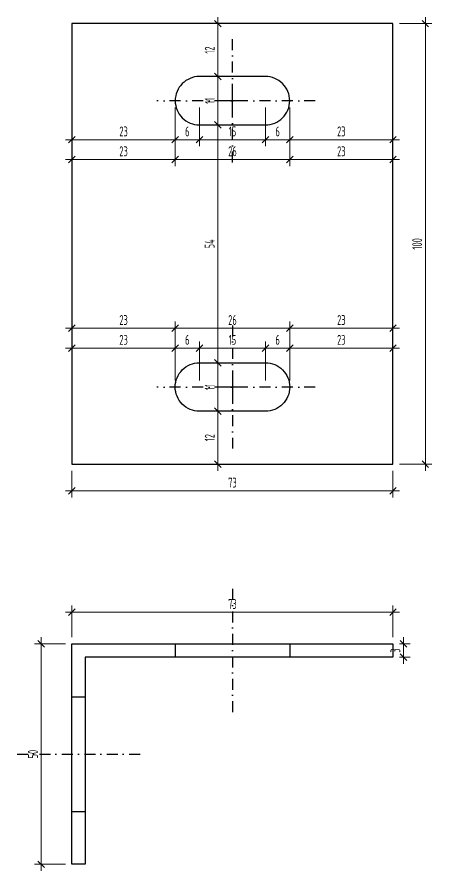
# Model space of a CAD drawing. Header units: millimetres. Extents: x -74804 to -74014, y 42042 to 42869.
# Drawn here: x -74107.9 to -74013.5, y 42255 to 42448.9 of the extents above; entities that cross this region are included whole.
import ezdxf

# ---------------------------------------------------------------- set-up
doc = ezdxf.new("R2010")
doc.units = ezdxf.units.MM
doc.linetypes.add('DASHDOT', pattern=[1, 0.5, -0.25, 0, -0.25])
for name, color, linetype in [('ART_AKS', 1, 'DASHDOT'), ('ART_ANKRAJ', 83, 'Continuous'), ('ART_ÖLÇÜ', 151, 'Continuous'), ('Vida-Aksesuar', 8, 'Continuous')]:
    doc.layers.add(name, color=color, linetype=linetype)
doc.styles.add('YZ', font='archs.shx', dxfattribs={"width": 0.7})
doc.dimstyles.new('1-1', dxfattribs={"dimscale": 0.75, "dimtxt": 3, "dimasz": 2, "dimexe": 2, "dimexo": 2, "dimgap": 1, "dimtad": 1, "dimdec": 0, "dimlfac": -1, "dimzin": 0, "dimdsep": 46, "dimtxsty": 'YZ', "dimblk": 'OBLIQUE', "dimcen": 1, "dimdle": 2, "dimclrt": 256, "dimadec": 0, "dimazin": 0, "dimtfac": 1, "dimtdec": 0, "dimtofl": 0, "dimtmove": 1, "dimatfit": 3, "dimfxl": 1, "dimtolj": 1, "dimtzin": 0, "dimlwd": 5, "dimlwe": 5, "dimarcsym": 0})

# ---------------------------------------------------------------- blocks, each defined once
blk = doc.blocks.new('_OBLIQUE')
at = {"color": 0, "linetype": 'ByBlock'}
blk.add_line((-0.5, -0.5), (0.5, 0.5), dxfattribs=at)
blk = doc.blocks.new('*D47')
at = {"layer": 'ART_ÖLÇÜ', "color": 0, "lineweight": 5, "transparency": 16777216}
for p, q in [((-74095.39, 42345.86), (-74095.39, 42339.78)), ((-74022.39, 42345.86), (-74022.39, 42339.78)), ((-74096.89, 42341.28), (-74020.89, 42341.28))]:
    blk.add_line(p, q, dxfattribs=at)
at = {"layer": 'Defpoints', "color": 0, "transparency": 16777216}
for p in [(-74095.39, 42347.36), (-74022.39, 42347.36), (-74022.39, 42341.28)]:
    blk.add_point(p, dxfattribs=at)
at = {"layer": 'ART_ÖLÇÜ', "color": 0, "lineweight": 5, "transparency": 16777216, "xscale": 1.5, "yscale": 1.5, "zscale": 1.5, "rotation": 180}
blk.add_blockref('_OBLIQUE', (-74095.39, 42341.28), dxfattribs=at)
at = {"layer": 'ART_ÖLÇÜ', "color": 0, "lineweight": 5, "transparency": 16777216, "xscale": 1.5, "yscale": 1.5, "zscale": 1.5}
blk.add_blockref('_OBLIQUE', (-74022.39, 42341.28), dxfattribs=at)
at = {"layer": 'ART_ÖLÇÜ', "transparency": 16777216, "insert": (-74058.89, 42343.16), "char_height": 2.25, "attachment_point": 5, "style": 'YZ'}
blk.add_mtext('\\A1;73', dxfattribs=at)
blk = doc.blocks.new('*D48')
at = {"layer": 'ART_ÖLÇÜ', "color": 0, "lineweight": 5, "transparency": 16777216}
for p, q in [((-74020.89, 42447.36), (-74013.53, 42447.36)), ((-74015.03, 42345.86), (-74015.03, 42448.86)), ((-74020.89, 42347.36), (-74013.53, 42347.36))]:
    blk.add_line(p, q, dxfattribs=at)
at = {"layer": 'Defpoints', "color": 0, "transparency": 16777216}
for p in [(-74022.39, 42447.36), (-74015.03, 42447.36), (-74022.39, 42347.36)]:
    blk.add_point(p, dxfattribs=at)
at = {"layer": 'ART_ÖLÇÜ', "color": 0, "lineweight": 5, "transparency": 16777216, "xscale": 1.5, "yscale": 1.5, "zscale": 1.5}
for p, rotation in [((-74015.03, 42447.36), 90), ((-74015.03, 42347.36), 270)]:
    blk.add_blockref('_OBLIQUE', p, dxfattribs=dict(at, rotation=rotation))
at = {"layer": 'ART_ÖLÇÜ', "transparency": 16777216, "insert": (-74016.9, 42397.36), "char_height": 2.25, "attachment_point": 5, "rotation": 90, "style": 'YZ'}
blk.add_mtext('\\A1;100', dxfattribs=at)
blk = doc.blocks.new('*D49')
at = {"layer": 'ART_ÖLÇÜ', "color": 0, "lineweight": 5, "transparency": 16777216}
for p, q in [((-74062.19, 42345.86), (-74062.19, 42360.86)), ((-74060.39, 42359.36), (-74063.69, 42359.36)), ((-74060.39, 42347.36), (-74063.69, 42347.36))]:
    blk.add_line(p, q, dxfattribs=at)
at = {"layer": 'Defpoints', "color": 0, "transparency": 16777216}
for p in [(-74062.19, 42359.36), (-74058.89, 42359.36), (-74058.89, 42347.36)]:
    blk.add_point(p, dxfattribs=at)
at = {"layer": 'ART_ÖLÇÜ', "color": 0, "lineweight": 5, "transparency": 16777216, "xscale": 1.5, "yscale": 1.5, "zscale": 1.5}
for p, rotation in [((-74062.19, 42359.36), 90), ((-74062.19, 42347.36), 270)]:
    blk.add_blockref('_OBLIQUE', p, dxfattribs=dict(at, rotation=rotation))
at = {"layer": 'ART_ÖLÇÜ', "transparency": 16777216, "insert": (-74064.06, 42353.36), "char_height": 2.25, "attachment_point": 5, "rotation": 90, "style": 'YZ'}
blk.add_mtext('\\A1;12', dxfattribs=at)
blk = doc.blocks.new('*D50')
at = {"layer": 'ART_ÖLÇÜ', "color": 0, "lineweight": 5, "transparency": 16777216}
for p, q in [((-74062.19, 42357.86), (-74062.19, 42371.86)), ((-74060.39, 42370.36), (-74063.69, 42370.36)), ((-74060.39, 42359.36), (-74063.69, 42359.36))]:
    blk.add_line(p, q, dxfattribs=at)
at = {"layer": 'Defpoints', "color": 0, "transparency": 16777216}
for p in [(-74062.19, 42370.36), (-74058.89, 42370.36), (-74058.89, 42359.36)]:
    blk.add_point(p, dxfattribs=at)
at = {"layer": 'ART_ÖLÇÜ', "color": 0, "lineweight": 5, "transparency": 16777216, "xscale": 1.5, "yscale": 1.5, "zscale": 1.5}
for p, rotation in [((-74062.19, 42370.36), 90), ((-74062.19, 42359.36), 270)]:
    blk.add_blockref('_OBLIQUE', p, dxfattribs=dict(at, rotation=rotation))
at = {"layer": 'ART_ÖLÇÜ', "transparency": 16777216, "insert": (-74064.06, 42364.86), "char_height": 2.25, "attachment_point": 5, "rotation": 90, "style": 'YZ'}
blk.add_mtext('\\A1;11', dxfattribs=at)
blk = doc.blocks.new('*D51')
at = {"layer": 'ART_ÖLÇÜ', "color": 0, "lineweight": 5, "transparency": 16777216}
for p, q in [((-74062.19, 42368.86), (-74062.19, 42425.86)), ((-74060.39, 42424.36), (-74063.69, 42424.36)), ((-74060.39, 42370.36), (-74063.69, 42370.36))]:
    blk.add_line(p, q, dxfattribs=at)
at = {"layer": 'Defpoints', "color": 0, "transparency": 16777216}
for p in [(-74062.19, 42424.36), (-74058.89, 42424.36), (-74058.89, 42370.36)]:
    blk.add_point(p, dxfattribs=at)
at = {"layer": 'ART_ÖLÇÜ', "color": 0, "lineweight": 5, "transparency": 16777216, "xscale": 1.5, "yscale": 1.5, "zscale": 1.5}
for p, rotation in [((-74062.19, 42424.36), 90), ((-74062.19, 42370.36), 270)]:
    blk.add_blockref('_OBLIQUE', p, dxfattribs=dict(at, rotation=rotation))
at = {"layer": 'ART_ÖLÇÜ', "transparency": 16777216, "insert": (-74064.06, 42397.36), "char_height": 2.25, "attachment_point": 5, "rotation": 90, "style": 'YZ'}
blk.add_mtext('\\A1;54', dxfattribs=at)
blk = doc.blocks.new('*D52')
at = {"color": 0, "lineweight": 5, "transparency": 16777216}
for p, q in [((-74062.19, 42422.86), (-74062.19, 42436.86)), ((-74060.39, 42435.36), (-74063.69, 42435.36)), ((-74060.39, 42424.36), (-74063.69, 42424.36))]:
    blk.add_line(p, q, dxfattribs=at)
at = {"layer": 'Defpoints', "color": 0, "transparency": 16777216}
for p in [(-74062.19, 42435.36), (-74058.89, 42435.36), (-74058.89, 42424.36)]:
    blk.add_point(p, dxfattribs=at)
at = {"color": 0, "lineweight": 5, "transparency": 16777216, "xscale": 1.5, "yscale": 1.5, "zscale": 1.5}
for p, rotation in [((-74062.19, 42435.36), 90), ((-74062.19, 42424.36), 270)]:
    blk.add_blockref('_OBLIQUE', p, dxfattribs=dict(at, rotation=rotation))
at = {"transparency": 16777216, "insert": (-74064.06, 42429.86), "char_height": 2.25, "attachment_point": 5, "rotation": 90, "style": 'YZ'}
blk.add_mtext('\\A1;11', dxfattribs=at)
blk = doc.blocks.new('*D53')
at = {"layer": 'ART_ÖLÇÜ', "color": 0, "lineweight": 5, "transparency": 16777216}
for p, q in [((-74060.39, 42447.36), (-74063.69, 42447.36)), ((-74062.19, 42433.86), (-74062.19, 42448.86)), ((-74060.39, 42435.36), (-74063.69, 42435.36))]:
    blk.add_line(p, q, dxfattribs=at)
at = {"layer": 'Defpoints', "color": 0, "transparency": 16777216}
for p in [(-74062.19, 42447.36), (-74058.89, 42447.36), (-74058.89, 42435.36)]:
    blk.add_point(p, dxfattribs=at)
at = {"layer": 'ART_ÖLÇÜ', "color": 0, "lineweight": 5, "transparency": 16777216, "xscale": 1.5, "yscale": 1.5, "zscale": 1.5}
for p, rotation in [((-74062.19, 42447.36), 90), ((-74062.19, 42435.36), 270)]:
    blk.add_blockref('_OBLIQUE', p, dxfattribs=dict(at, rotation=rotation))
at = {"layer": 'ART_ÖLÇÜ', "transparency": 16777216, "insert": (-74064.06, 42441.36), "char_height": 2.25, "attachment_point": 5, "rotation": 90, "style": 'YZ'}
blk.add_mtext('\\A1;12', dxfattribs=at)
blk = doc.blocks.new('*D54')
at = {"layer": 'ART_ÖLÇÜ', "color": 0, "lineweight": 5, "transparency": 16777216}
for p, q in [((-74096.89, 42373.7), (-74070.41, 42373.7)), ((-74095.39, 42366.36), (-74095.39, 42375.2)), ((-74071.91, 42366.36), (-74071.91, 42375.2))]:
    blk.add_line(p, q, dxfattribs=at)
at = {"layer": 'Defpoints', "color": 0, "transparency": 16777216}
for p in [(-74071.91, 42373.7), (-74095.39, 42364.86), (-74071.91, 42364.86)]:
    blk.add_point(p, dxfattribs=at)
at = {"layer": 'ART_ÖLÇÜ', "color": 0, "lineweight": 5, "transparency": 16777216, "xscale": 1.5, "yscale": 1.5, "zscale": 1.5, "rotation": 180}
blk.add_blockref('_OBLIQUE', (-74095.39, 42373.7), dxfattribs=at)
at = {"layer": 'ART_ÖLÇÜ', "color": 0, "lineweight": 5, "transparency": 16777216, "xscale": 1.5, "yscale": 1.5, "zscale": 1.5}
blk.add_blockref('_OBLIQUE', (-74071.91, 42373.7), dxfattribs=at)
at = {"layer": 'ART_ÖLÇÜ', "transparency": 16777216, "insert": (-74083.65, 42375.57), "char_height": 2.25, "attachment_point": 5, "style": 'YZ'}
blk.add_mtext('\\A1;23', dxfattribs=at)
blk = doc.blocks.new('*D55')
at = {"layer": 'ART_ÖLÇÜ', "color": 0, "lineweight": 5, "transparency": 16777216}
for p, q in [((-74073.41, 42373.7), (-74064.91, 42373.7)), ((-74071.91, 42366.36), (-74071.91, 42375.2)), ((-74066.41, 42366.36), (-74066.41, 42375.2))]:
    blk.add_line(p, q, dxfattribs=at)
at = {"layer": 'Defpoints', "color": 0, "transparency": 16777216}
for p in [(-74066.41, 42373.7), (-74071.91, 42364.86), (-74066.41, 42364.86)]:
    blk.add_point(p, dxfattribs=at)
at = {"layer": 'ART_ÖLÇÜ', "color": 0, "lineweight": 5, "transparency": 16777216, "xscale": 1.5, "yscale": 1.5, "zscale": 1.5, "rotation": 180}
blk.add_blockref('_OBLIQUE', (-74071.91, 42373.7), dxfattribs=at)
at = {"layer": 'ART_ÖLÇÜ', "color": 0, "lineweight": 5, "transparency": 16777216, "xscale": 1.5, "yscale": 1.5, "zscale": 1.5}
blk.add_blockref('_OBLIQUE', (-74066.41, 42373.7), dxfattribs=at)
at = {"layer": 'ART_ÖLÇÜ', "transparency": 16777216, "insert": (-74069.16, 42375.57), "char_height": 2.25, "attachment_point": 5, "style": 'YZ'}
blk.add_mtext('\\A1;6', dxfattribs=at)
blk = doc.blocks.new('*D56')
at = {"layer": 'ART_ÖLÇÜ', "color": 0, "lineweight": 5, "transparency": 16777216}
for p, q in [((-74067.91, 42373.7), (-74049.87, 42373.7)), ((-74066.41, 42366.36), (-74066.41, 42375.2)), ((-74051.37, 42366.36), (-74051.37, 42375.2))]:
    blk.add_line(p, q, dxfattribs=at)
at = {"layer": 'Defpoints', "color": 0, "transparency": 16777216}
for p in [(-74051.37, 42373.7), (-74066.41, 42364.86), (-74051.37, 42364.86)]:
    blk.add_point(p, dxfattribs=at)
at = {"layer": 'ART_ÖLÇÜ', "color": 0, "lineweight": 5, "transparency": 16777216, "xscale": 1.5, "yscale": 1.5, "zscale": 1.5, "rotation": 180}
blk.add_blockref('_OBLIQUE', (-74066.41, 42373.7), dxfattribs=at)
at = {"layer": 'ART_ÖLÇÜ', "color": 0, "lineweight": 5, "transparency": 16777216, "xscale": 1.5, "yscale": 1.5, "zscale": 1.5}
blk.add_blockref('_OBLIQUE', (-74051.37, 42373.7), dxfattribs=at)
at = {"layer": 'ART_ÖLÇÜ', "transparency": 16777216, "insert": (-74058.89, 42375.57), "char_height": 2.25, "attachment_point": 5, "style": 'YZ'}
blk.add_mtext('\\A1;15', dxfattribs=at)
blk = doc.blocks.new('*D57')
at = {"layer": 'ART_ÖLÇÜ', "color": 0, "lineweight": 5, "transparency": 16777216}
for p, q in [((-74052.87, 42373.7), (-74044.37, 42373.7)), ((-74051.37, 42366.36), (-74051.37, 42375.2)), ((-74045.87, 42366.36), (-74045.87, 42375.2))]:
    blk.add_line(p, q, dxfattribs=at)
at = {"layer": 'Defpoints', "color": 0, "transparency": 16777216}
for p in [(-74045.87, 42373.7), (-74051.37, 42364.86), (-74045.87, 42364.86)]:
    blk.add_point(p, dxfattribs=at)
at = {"layer": 'ART_ÖLÇÜ', "color": 0, "lineweight": 5, "transparency": 16777216, "xscale": 1.5, "yscale": 1.5, "zscale": 1.5, "rotation": 180}
blk.add_blockref('_OBLIQUE', (-74051.37, 42373.7), dxfattribs=at)
at = {"layer": 'ART_ÖLÇÜ', "color": 0, "lineweight": 5, "transparency": 16777216, "xscale": 1.5, "yscale": 1.5, "zscale": 1.5}
blk.add_blockref('_OBLIQUE', (-74045.87, 42373.7), dxfattribs=at)
at = {"layer": 'ART_ÖLÇÜ', "transparency": 16777216, "insert": (-74048.62, 42375.57), "char_height": 2.25, "attachment_point": 5, "style": 'YZ'}
blk.add_mtext('\\A1;6', dxfattribs=at)
blk = doc.blocks.new('*D58')
at = {"layer": 'ART_ÖLÇÜ', "color": 0, "lineweight": 5, "transparency": 16777216}
for p, q in [((-74047.37, 42373.7), (-74020.89, 42373.7)), ((-74045.87, 42366.36), (-74045.87, 42375.2)), ((-74022.39, 42366.36), (-74022.39, 42375.2))]:
    blk.add_line(p, q, dxfattribs=at)
at = {"layer": 'Defpoints', "color": 0, "transparency": 16777216}
for p in [(-74022.39, 42373.7), (-74045.87, 42364.86), (-74022.39, 42364.86)]:
    blk.add_point(p, dxfattribs=at)
at = {"layer": 'ART_ÖLÇÜ', "color": 0, "lineweight": 5, "transparency": 16777216, "xscale": 1.5, "yscale": 1.5, "zscale": 1.5, "rotation": 180}
blk.add_blockref('_OBLIQUE', (-74045.87, 42373.7), dxfattribs=at)
at = {"layer": 'ART_ÖLÇÜ', "color": 0, "lineweight": 5, "transparency": 16777216, "xscale": 1.5, "yscale": 1.5, "zscale": 1.5}
blk.add_blockref('_OBLIQUE', (-74022.39, 42373.7), dxfattribs=at)
at = {"layer": 'ART_ÖLÇÜ', "transparency": 16777216, "insert": (-74034.13, 42375.57), "char_height": 2.25, "attachment_point": 5, "style": 'YZ'}
blk.add_mtext('\\A1;23', dxfattribs=at)
blk = doc.blocks.new('*D16')
at = {"layer": 'ART_ÖLÇÜ', "color": 0, "lineweight": 5, "transparency": 16777216}
for p, q in [((-74095.39, 42375.2), (-74095.39, 42379.7)), ((-74071.91, 42375.2), (-74071.91, 42379.7)), ((-74096.89, 42378.2), (-74070.41, 42378.2))]:
    blk.add_line(p, q, dxfattribs=at)
at = {"layer": 'Defpoints', "color": 0, "transparency": 16777216}
for p in [(-74071.91, 42378.2), (-74095.39, 42373.7), (-74071.91, 42373.7)]:
    blk.add_point(p, dxfattribs=at)
at = {"layer": 'ART_ÖLÇÜ', "color": 0, "lineweight": 5, "transparency": 16777216, "xscale": 1.5, "yscale": 1.5, "zscale": 1.5, "rotation": 180}
blk.add_blockref('_OBLIQUE', (-74095.39, 42378.2), dxfattribs=at)
at = {"layer": 'ART_ÖLÇÜ', "color": 0, "lineweight": 5, "transparency": 16777216, "xscale": 1.5, "yscale": 1.5, "zscale": 1.5}
blk.add_blockref('_OBLIQUE', (-74071.91, 42378.2), dxfattribs=at)
at = {"layer": 'ART_ÖLÇÜ', "transparency": 16777216, "insert": (-74083.65, 42380.07), "char_height": 2.25, "attachment_point": 5, "style": 'YZ'}
blk.add_mtext('\\A1;23', dxfattribs=at)
blk = doc.blocks.new('*D17')
at = {"layer": 'ART_ÖLÇÜ', "color": 0, "lineweight": 5, "transparency": 16777216}
for p, q in [((-74071.91, 42375.2), (-74071.91, 42379.7)), ((-74045.87, 42375.2), (-74045.87, 42379.7)), ((-74073.41, 42378.2), (-74044.37, 42378.2))]:
    blk.add_line(p, q, dxfattribs=at)
at = {"layer": 'Defpoints', "color": 0, "transparency": 16777216}
for p in [(-74045.87, 42378.2), (-74071.91, 42373.7), (-74045.87, 42373.7)]:
    blk.add_point(p, dxfattribs=at)
at = {"layer": 'ART_ÖLÇÜ', "color": 0, "lineweight": 5, "transparency": 16777216, "xscale": 1.5, "yscale": 1.5, "zscale": 1.5, "rotation": 180}
blk.add_blockref('_OBLIQUE', (-74071.91, 42378.2), dxfattribs=at)
at = {"layer": 'ART_ÖLÇÜ', "color": 0, "lineweight": 5, "transparency": 16777216, "xscale": 1.5, "yscale": 1.5, "zscale": 1.5}
blk.add_blockref('_OBLIQUE', (-74045.87, 42378.2), dxfattribs=at)
at = {"layer": 'ART_ÖLÇÜ', "transparency": 16777216, "insert": (-74058.89, 42380.07), "char_height": 2.25, "attachment_point": 5, "style": 'YZ'}
blk.add_mtext('\\A1;26', dxfattribs=at)
blk = doc.blocks.new('*D18')
at = {"layer": 'ART_ÖLÇÜ', "color": 0, "lineweight": 5, "transparency": 16777216}
for p, q in [((-74045.87, 42375.2), (-74045.87, 42379.7)), ((-74022.39, 42375.2), (-74022.39, 42379.7)), ((-74047.37, 42378.2), (-74020.89, 42378.2))]:
    blk.add_line(p, q, dxfattribs=at)
at = {"layer": 'Defpoints', "color": 0, "transparency": 16777216}
for p in [(-74022.39, 42378.2), (-74045.87, 42373.7), (-74022.39, 42373.7)]:
    blk.add_point(p, dxfattribs=at)
at = {"layer": 'ART_ÖLÇÜ', "color": 0, "lineweight": 5, "transparency": 16777216, "xscale": 1.5, "yscale": 1.5, "zscale": 1.5, "rotation": 180}
blk.add_blockref('_OBLIQUE', (-74045.87, 42378.2), dxfattribs=at)
at = {"layer": 'ART_ÖLÇÜ', "color": 0, "lineweight": 5, "transparency": 16777216, "xscale": 1.5, "yscale": 1.5, "zscale": 1.5}
blk.add_blockref('_OBLIQUE', (-74022.39, 42378.2), dxfattribs=at)
at = {"layer": 'ART_ÖLÇÜ', "transparency": 16777216, "insert": (-74034.13, 42380.07), "char_height": 2.25, "attachment_point": 5, "style": 'YZ'}
blk.add_mtext('\\A1;23', dxfattribs=at)
blk = doc.blocks.new('*D27')
at = {"layer": 'ART_ÖLÇÜ', "color": 0, "lineweight": 5, "transparency": 16777216}
for p, q in [((-74095.39, 42428.36), (-74095.39, 42419.52)), ((-74071.91, 42428.36), (-74071.91, 42419.52)), ((-74096.89, 42421.02), (-74070.41, 42421.02))]:
    blk.add_line(p, q, dxfattribs=at)
at = {"layer": 'Defpoints', "color": 0, "transparency": 16777216}
for p in [(-74095.39, 42429.86), (-74071.91, 42429.86), (-74071.91, 42421.02)]:
    blk.add_point(p, dxfattribs=at)
at = {"layer": 'ART_ÖLÇÜ', "color": 0, "lineweight": 5, "transparency": 16777216, "xscale": 1.5, "yscale": 1.5, "zscale": 1.5, "rotation": 180}
blk.add_blockref('_OBLIQUE', (-74095.39, 42421.02), dxfattribs=at)
at = {"layer": 'ART_ÖLÇÜ', "color": 0, "lineweight": 5, "transparency": 16777216, "xscale": 1.5, "yscale": 1.5, "zscale": 1.5}
blk.add_blockref('_OBLIQUE', (-74071.91, 42421.02), dxfattribs=at)
at = {"layer": 'ART_ÖLÇÜ', "transparency": 16777216, "insert": (-74083.65, 42422.89), "char_height": 2.25, "attachment_point": 5, "style": 'YZ'}
blk.add_mtext('\\A1;23', dxfattribs=at)
blk = doc.blocks.new('*D28')
at = {"layer": 'ART_ÖLÇÜ', "color": 0, "lineweight": 5, "transparency": 16777216}
for p, q in [((-74071.91, 42428.36), (-74071.91, 42419.52)), ((-74066.41, 42428.36), (-74066.41, 42419.52)), ((-74073.41, 42421.02), (-74064.91, 42421.02))]:
    blk.add_line(p, q, dxfattribs=at)
at = {"layer": 'Defpoints', "color": 0, "transparency": 16777216}
for p in [(-74071.91, 42429.86), (-74066.41, 42429.86), (-74066.41, 42421.02)]:
    blk.add_point(p, dxfattribs=at)
at = {"layer": 'ART_ÖLÇÜ', "color": 0, "lineweight": 5, "transparency": 16777216, "xscale": 1.5, "yscale": 1.5, "zscale": 1.5, "rotation": 180}
blk.add_blockref('_OBLIQUE', (-74071.91, 42421.02), dxfattribs=at)
at = {"layer": 'ART_ÖLÇÜ', "color": 0, "lineweight": 5, "transparency": 16777216, "xscale": 1.5, "yscale": 1.5, "zscale": 1.5}
blk.add_blockref('_OBLIQUE', (-74066.41, 42421.02), dxfattribs=at)
at = {"layer": 'ART_ÖLÇÜ', "transparency": 16777216, "insert": (-74069.16, 42422.89), "char_height": 2.25, "attachment_point": 5, "style": 'YZ'}
blk.add_mtext('\\A1;6', dxfattribs=at)
blk = doc.blocks.new('*D29')
at = {"layer": 'ART_ÖLÇÜ', "color": 0, "lineweight": 5, "transparency": 16777216}
for p, q in [((-74066.41, 42428.36), (-74066.41, 42419.52)), ((-74051.37, 42428.36), (-74051.37, 42419.52)), ((-74067.91, 42421.02), (-74049.87, 42421.02))]:
    blk.add_line(p, q, dxfattribs=at)
at = {"layer": 'Defpoints', "color": 0, "transparency": 16777216}
for p in [(-74066.41, 42429.86), (-74051.37, 42429.86), (-74051.37, 42421.02)]:
    blk.add_point(p, dxfattribs=at)
at = {"layer": 'ART_ÖLÇÜ', "color": 0, "lineweight": 5, "transparency": 16777216, "xscale": 1.5, "yscale": 1.5, "zscale": 1.5, "rotation": 180}
blk.add_blockref('_OBLIQUE', (-74066.41, 42421.02), dxfattribs=at)
at = {"layer": 'ART_ÖLÇÜ', "color": 0, "lineweight": 5, "transparency": 16777216, "xscale": 1.5, "yscale": 1.5, "zscale": 1.5}
blk.add_blockref('_OBLIQUE', (-74051.37, 42421.02), dxfattribs=at)
at = {"layer": 'ART_ÖLÇÜ', "transparency": 16777216, "insert": (-74058.89, 42422.89), "char_height": 2.25, "attachment_point": 5, "style": 'YZ'}
blk.add_mtext('\\A1;15', dxfattribs=at)
blk = doc.blocks.new('*D30')
at = {"layer": 'ART_ÖLÇÜ', "color": 0, "lineweight": 5, "transparency": 16777216}
for p, q in [((-74051.37, 42428.36), (-74051.37, 42419.52)), ((-74045.87, 42428.36), (-74045.87, 42419.52)), ((-74052.87, 42421.02), (-74044.37, 42421.02))]:
    blk.add_line(p, q, dxfattribs=at)
at = {"layer": 'Defpoints', "color": 0, "transparency": 16777216}
for p in [(-74051.37, 42429.86), (-74045.87, 42429.86), (-74045.87, 42421.02)]:
    blk.add_point(p, dxfattribs=at)
at = {"layer": 'ART_ÖLÇÜ', "color": 0, "lineweight": 5, "transparency": 16777216, "xscale": 1.5, "yscale": 1.5, "zscale": 1.5, "rotation": 180}
blk.add_blockref('_OBLIQUE', (-74051.37, 42421.02), dxfattribs=at)
at = {"layer": 'ART_ÖLÇÜ', "color": 0, "lineweight": 5, "transparency": 16777216, "xscale": 1.5, "yscale": 1.5, "zscale": 1.5}
blk.add_blockref('_OBLIQUE', (-74045.87, 42421.02), dxfattribs=at)
at = {"layer": 'ART_ÖLÇÜ', "transparency": 16777216, "insert": (-74048.62, 42422.89), "char_height": 2.25, "attachment_point": 5, "style": 'YZ'}
blk.add_mtext('\\A1;6', dxfattribs=at)
blk = doc.blocks.new('*D31')
at = {"layer": 'ART_ÖLÇÜ', "color": 0, "lineweight": 5, "transparency": 16777216}
for p, q in [((-74045.87, 42428.36), (-74045.87, 42419.52)), ((-74022.39, 42428.36), (-74022.39, 42419.52)), ((-74047.37, 42421.02), (-74020.89, 42421.02))]:
    blk.add_line(p, q, dxfattribs=at)
at = {"layer": 'Defpoints', "color": 0, "transparency": 16777216}
for p in [(-74045.87, 42429.86), (-74022.39, 42429.86), (-74022.39, 42421.02)]:
    blk.add_point(p, dxfattribs=at)
at = {"layer": 'ART_ÖLÇÜ', "color": 0, "lineweight": 5, "transparency": 16777216, "xscale": 1.5, "yscale": 1.5, "zscale": 1.5, "rotation": 180}
blk.add_blockref('_OBLIQUE', (-74045.87, 42421.02), dxfattribs=at)
at = {"layer": 'ART_ÖLÇÜ', "color": 0, "lineweight": 5, "transparency": 16777216, "xscale": 1.5, "yscale": 1.5, "zscale": 1.5}
blk.add_blockref('_OBLIQUE', (-74022.39, 42421.02), dxfattribs=at)
at = {"layer": 'ART_ÖLÇÜ', "transparency": 16777216, "insert": (-74034.13, 42422.89), "char_height": 2.25, "attachment_point": 5, "style": 'YZ'}
blk.add_mtext('\\A1;23', dxfattribs=at)
blk = doc.blocks.new('*D32')
at = {"layer": 'ART_ÖLÇÜ', "color": 0, "lineweight": 5, "transparency": 16777216}
for p, q in [((-74095.39, 42419.52), (-74095.39, 42415.02)), ((-74071.91, 42419.52), (-74071.91, 42415.02)), ((-74096.89, 42416.52), (-74070.41, 42416.52))]:
    blk.add_line(p, q, dxfattribs=at)
at = {"layer": 'Defpoints', "color": 0, "transparency": 16777216}
for p in [(-74095.39, 42421.02), (-74071.91, 42421.02), (-74071.91, 42416.52)]:
    blk.add_point(p, dxfattribs=at)
at = {"layer": 'ART_ÖLÇÜ', "color": 0, "lineweight": 5, "transparency": 16777216, "xscale": 1.5, "yscale": 1.5, "zscale": 1.5, "rotation": 180}
blk.add_blockref('_OBLIQUE', (-74095.39, 42416.52), dxfattribs=at)
at = {"layer": 'ART_ÖLÇÜ', "color": 0, "lineweight": 5, "transparency": 16777216, "xscale": 1.5, "yscale": 1.5, "zscale": 1.5}
blk.add_blockref('_OBLIQUE', (-74071.91, 42416.52), dxfattribs=at)
at = {"layer": 'ART_ÖLÇÜ', "transparency": 16777216, "insert": (-74083.65, 42418.39), "char_height": 2.25, "attachment_point": 5, "style": 'YZ'}
blk.add_mtext('\\A1;23', dxfattribs=at)
blk = doc.blocks.new('*D33')
at = {"layer": 'ART_ÖLÇÜ', "color": 0, "lineweight": 5, "transparency": 16777216}
for p, q in [((-74071.91, 42419.52), (-74071.91, 42415.02)), ((-74045.87, 42419.52), (-74045.87, 42415.02)), ((-74073.41, 42416.52), (-74044.37, 42416.52))]:
    blk.add_line(p, q, dxfattribs=at)
at = {"layer": 'Defpoints', "color": 0, "transparency": 16777216}
for p in [(-74071.91, 42421.02), (-74045.87, 42421.02), (-74045.87, 42416.52)]:
    blk.add_point(p, dxfattribs=at)
at = {"layer": 'ART_ÖLÇÜ', "color": 0, "lineweight": 5, "transparency": 16777216, "xscale": 1.5, "yscale": 1.5, "zscale": 1.5, "rotation": 180}
blk.add_blockref('_OBLIQUE', (-74071.91, 42416.52), dxfattribs=at)
at = {"layer": 'ART_ÖLÇÜ', "color": 0, "lineweight": 5, "transparency": 16777216, "xscale": 1.5, "yscale": 1.5, "zscale": 1.5}
blk.add_blockref('_OBLIQUE', (-74045.87, 42416.52), dxfattribs=at)
at = {"layer": 'ART_ÖLÇÜ', "transparency": 16777216, "insert": (-74058.89, 42418.39), "char_height": 2.25, "attachment_point": 5, "style": 'YZ'}
blk.add_mtext('\\A1;26', dxfattribs=at)
blk = doc.blocks.new('*D34')
at = {"layer": 'ART_ÖLÇÜ', "color": 0, "lineweight": 5, "transparency": 16777216}
for p, q in [((-74045.87, 42419.52), (-74045.87, 42415.02)), ((-74022.39, 42419.52), (-74022.39, 42415.02)), ((-74047.37, 42416.52), (-74020.89, 42416.52))]:
    blk.add_line(p, q, dxfattribs=at)
at = {"layer": 'Defpoints', "color": 0, "transparency": 16777216}
for p in [(-74045.87, 42421.02), (-74022.39, 42421.02), (-74022.39, 42416.52)]:
    blk.add_point(p, dxfattribs=at)
at = {"layer": 'ART_ÖLÇÜ', "color": 0, "lineweight": 5, "transparency": 16777216, "xscale": 1.5, "yscale": 1.5, "zscale": 1.5, "rotation": 180}
blk.add_blockref('_OBLIQUE', (-74045.87, 42416.52), dxfattribs=at)
at = {"layer": 'ART_ÖLÇÜ', "color": 0, "lineweight": 5, "transparency": 16777216, "xscale": 1.5, "yscale": 1.5, "zscale": 1.5}
blk.add_blockref('_OBLIQUE', (-74022.39, 42416.52), dxfattribs=at)
at = {"layer": 'ART_ÖLÇÜ', "transparency": 16777216, "insert": (-74034.13, 42418.39), "char_height": 2.25, "attachment_point": 5, "style": 'YZ'}
blk.add_mtext('\\A1;23', dxfattribs=at)
blk = doc.blocks.new('*D59')
at = {"layer": 'ART_ÖLÇÜ', "color": 0, "lineweight": 5, "transparency": 16777216}
for p, q in [((-74102.38, 42254.99), (-74102.38, 42308.03)), ((-74096.89, 42306.53), (-74103.88, 42306.53)), ((-74096.89, 42256.49), (-74103.88, 42256.49))]:
    blk.add_line(p, q, dxfattribs=at)
at = {"layer": 'Defpoints', "color": 0, "transparency": 16777216}
for p in [(-74102.38, 42306.53), (-74095.39, 42306.53), (-74095.39, 42256.49)]:
    blk.add_point(p, dxfattribs=at)
at = {"layer": 'ART_ÖLÇÜ', "color": 0, "lineweight": 5, "transparency": 16777216, "xscale": 1.5, "yscale": 1.5, "zscale": 1.5}
for p, rotation in [((-74102.38, 42306.53), 90), ((-74102.38, 42256.49), 270)]:
    blk.add_blockref('_OBLIQUE', p, dxfattribs=dict(at, rotation=rotation))
at = {"layer": 'ART_ÖLÇÜ', "transparency": 16777216, "insert": (-74104.25, 42281.51), "char_height": 2.25, "attachment_point": 5, "rotation": 90, "style": 'YZ'}
blk.add_mtext('\\A1;50', dxfattribs=at)
blk = doc.blocks.new('*D60')
at = {"layer": 'ART_ÖLÇÜ', "color": 0, "lineweight": 5, "transparency": 16777216}
for p, q in [((-74096.89, 42313.72), (-74020.89, 42313.72)), ((-74095.39, 42308.03), (-74095.39, 42315.22)), ((-74022.39, 42308.03), (-74022.39, 42315.22))]:
    blk.add_line(p, q, dxfattribs=at)
at = {"layer": 'Defpoints', "color": 0, "transparency": 16777216}
for p in [(-74022.39, 42313.72), (-74095.39, 42306.53), (-74022.39, 42306.53)]:
    blk.add_point(p, dxfattribs=at)
at = {"layer": 'ART_ÖLÇÜ', "color": 0, "lineweight": 5, "transparency": 16777216, "xscale": 1.5, "yscale": 1.5, "zscale": 1.5, "rotation": 180}
blk.add_blockref('_OBLIQUE', (-74095.39, 42313.72), dxfattribs=at)
at = {"layer": 'ART_ÖLÇÜ', "color": 0, "lineweight": 5, "transparency": 16777216, "xscale": 1.5, "yscale": 1.5, "zscale": 1.5}
blk.add_blockref('_OBLIQUE', (-74022.39, 42313.72), dxfattribs=at)
at = {"layer": 'ART_ÖLÇÜ', "transparency": 16777216, "insert": (-74058.89, 42315.59), "char_height": 2.25, "attachment_point": 5, "style": 'YZ'}
blk.add_mtext('\\A1;73', dxfattribs=at)
blk = doc.blocks.new('*D61')
at = {"layer": 'ART_ÖLÇÜ', "color": 0, "lineweight": 5, "transparency": 16777216}
for p, q in [((-74019.97, 42308.03), (-74019.97, 42302.03)), ((-74020.89, 42306.53), (-74018.47, 42306.53)), ((-74020.89, 42303.53), (-74018.47, 42303.53))]:
    blk.add_line(p, q, dxfattribs=at)
at = {"layer": 'Defpoints', "color": 0, "transparency": 16777216}
for p in [(-74022.39, 42306.53), (-74022.39, 42303.53), (-74019.97, 42303.53)]:
    blk.add_point(p, dxfattribs=at)
at = {"layer": 'ART_ÖLÇÜ', "color": 0, "lineweight": 5, "transparency": 16777216, "xscale": 1.5, "yscale": 1.5, "zscale": 1.5}
for p, rotation in [((-74019.97, 42306.53), 90), ((-74019.97, 42303.53), 270)]:
    blk.add_blockref('_OBLIQUE', p, dxfattribs=dict(at, rotation=rotation))
at = {"layer": 'ART_ÖLÇÜ', "transparency": 16777216, "insert": (-74021.84, 42305.03), "char_height": 2.25, "attachment_point": 5, "rotation": 90, "style": 'YZ'}
blk.add_mtext('\\A1;3', dxfattribs=at)

msp = doc.modelspace()

# ---------------------------------------------------------------- linework, layer by layer
for p, q in [((-74071.91, 42306.53), (-74071.91, 42303.53)), ((-74045.87, 42306.53), (-74045.87, 42303.53)), ((-74095.39, 42294.53), (-74092.39, 42294.53)), ((-74095.39, 42268.49), (-74092.39, 42268.49))]:
    msp.add_line(p, q)
at = {"layer": 'ART_AKS', "ltscale": 5}
for p, q in [((-74058.89, 42415.87), (-74058.89, 42443.84)), ((-74040.07, 42429.86), (-74076.11, 42429.86)), ((-74058.89, 42378.84), (-74058.89, 42350.87)), ((-74040.07, 42364.86), (-74076.11, 42364.86)), ((-74058.89, 42319.01), (-74058.89, 42291.04)), ((-74107.87, 42281.51), (-74079.9, 42281.51))]:
    msp.add_line(p, q, dxfattribs=at)
at = {"layer": 'ART_ANKRAJ'}
for points in [[(-74095.39, 42347.36), (-74022.39, 42347.36), (-74022.39, 42447.36), (-74095.39, 42447.36)], [(-74022.39, 42303.53), (-74092.39, 42303.53), (-74092.39, 42256.49), (-74095.39, 42256.49), (-74095.39, 42306.53), (-74022.39, 42306.53)]]:
    msp.add_lwpolyline(points, close=True, dxfattribs=at)
at = {"layer": 'ART_ANKRAJ', "ltscale": 10}
for points in [[(-74051.37, 42435.36), (-74066.41, 42435.36, 0.414214), (-74071.91, 42429.86), (-74071.91, 42429.86, 0.414214), (-74066.41, 42424.36), (-74051.37, 42424.36, 0.414214), (-74045.87, 42429.86), (-74045.87, 42429.86, 0.414214)], [(-74051.37, 42359.36), (-74066.41, 42359.36, -0.414214), (-74071.91, 42364.86), (-74071.91, 42364.86, -0.414214), (-74066.41, 42370.36), (-74051.37, 42370.36, -0.414214), (-74045.87, 42364.86), (-74045.87, 42364.86, -0.414214)]]:
    msp.add_lwpolyline(points, format="xyb", close=True, dxfattribs=at)
at = {"layer": 'Vida-Aksesuar'}
for p, q in [((-74058.89, 42426.16), (-74058.89, 42433.26)), ((-74055.59, 42429.86), (-74061.89, 42429.86)), ((-74058.89, 42368.56), (-74058.89, 42361.46)), ((-74055.59, 42364.86), (-74061.89, 42364.86))]:
    msp.add_line(p, q, dxfattribs=at)

# ---------------------------------------------------------------- dimensions: what is measured, and where the dimension line sits
dim = msp.add_linear_dim(base=(-74062.19, 42435.36), p1=(-74058.89, 42424.36), p2=(-74058.89, 42435.36), angle=90, dimstyle='1-1')
dim.commit()
dim.dimension.update_dxf_attribs({"geometry": '*D52', "text_midpoint": (-74064.06, 42429.86)})
at = {"layer": 'ART_ÖLÇÜ'}
for base, p1, p2, picture, middle in [((-74062.19, 42447.36), (-74058.89, 42435.36), (-74058.89, 42447.36), '*D53', (-74064.06, 42441.36)), ((-74015.03, 42447.36), (-74022.39, 42347.36), (-74022.39, 42447.36), '*D48', (-74016.9, 42397.36)), ((-74062.19, 42424.36), (-74058.89, 42370.36), (-74058.89, 42424.36), '*D51', (-74064.06, 42397.36)), ((-74062.19, 42370.36), (-74058.89, 42359.36), (-74058.89, 42370.36), '*D50', (-74064.06, 42364.86)), ((-74062.19, 42359.36), (-74058.89, 42347.36), (-74058.89, 42359.36), '*D49', (-74064.06, 42353.36)), ((-74102.38, 42306.53), (-74095.39, 42256.49), (-74095.39, 42306.53), '*D59', (-74104.25, 42281.51)), ((-74019.97, 42303.53), (-74022.39, 42306.53), (-74022.39, 42303.53), '*D61', (-74021.84, 42305.03))]:
    dim = msp.add_linear_dim(base=base, p1=p1, p2=p2, angle=90, dimstyle='1-1', dxfattribs=at)
    dim.commit()
    dim.dimension.update_dxf_attribs({"geometry": picture, "text_midpoint": middle})
for base, p1, p2, picture, middle in [((-74071.91, 42421.02), (-74095.39, 42429.86), (-74071.91, 42429.86), '*D27', (-74083.65, 42422.89)), ((-74066.40570856, 42421.01582504), (-74071.90570856, 42429.85570896), (-74066.40570856, 42429.85570896), '*D28', (-74069.15570856, 42422.89082504)), ((-74051.37, 42421.02), (-74066.41, 42429.86), (-74051.37, 42429.86), '*D29', (-74058.89, 42422.89)), ((-74045.86819984, 42421.01582504), (-74051.36819984, 42429.85570896), (-74045.86819984, 42429.85570896), '*D30', (-74048.61819984, 42422.89082504)), ((-74022.39, 42421.02), (-74045.87, 42429.86), (-74022.39, 42429.86), '*D31', (-74034.13, 42422.89)), ((-74071.91, 42416.52), (-74095.39, 42421.02), (-74071.91, 42421.02), '*D32', (-74083.65, 42418.39)), ((-74045.87, 42416.52), (-74071.91, 42421.02), (-74045.87, 42421.02), '*D33', (-74058.89, 42418.39)), ((-74022.39, 42416.52), (-74045.87, 42421.02), (-74022.39, 42421.02), '*D34', (-74034.13, 42418.39)), ((-74071.91, 42378.2), (-74095.39, 42373.7), (-74071.91, 42373.7), '*D16', (-74083.65, 42380.07)), ((-74045.87, 42378.2), (-74071.91, 42373.7), (-74045.87, 42373.7), '*D17', (-74058.89, 42380.07)), ((-74022.39, 42378.2), (-74045.87, 42373.7), (-74022.39, 42373.7), '*D18', (-74034.13, 42380.07)), ((-74071.91, 42373.7), (-74095.39, 42364.86), (-74071.91, 42364.86), '*D54', (-74083.65, 42375.57)), ((-74066.40570856, 42373.69559288), (-74071.90570856, 42364.85570896), (-74066.40570856, 42364.85570896), '*D55', (-74069.15570856, 42375.57059288)), ((-74051.37, 42373.7), (-74066.41, 42364.86), (-74051.37, 42364.86), '*D56', (-74058.89, 42375.57)), ((-74045.86819984, 42373.69559288), (-74051.36819984, 42364.85570896), (-74045.86819984, 42364.85570896), '*D57', (-74048.61819984, 42375.57059288)), ((-74022.39, 42373.7), (-74045.87, 42364.86), (-74022.39, 42364.86), '*D58', (-74034.13, 42375.57)), ((-74022.39, 42341.28), (-74095.39, 42347.36), (-74022.39, 42347.36), '*D47', (-74058.89, 42343.16)), ((-74022.39, 42313.72), (-74095.39, 42306.53), (-74022.39, 42306.53), '*D60', (-74058.89, 42315.59))]:
    dim = msp.add_linear_dim(base=base, p1=p1, p2=p2, dimstyle='1-1', dxfattribs=at)
    dim.commit()
    dim.dimension.update_dxf_attribs({"geometry": picture, "text_midpoint": middle})

doc.saveas('drawing.dxf')
